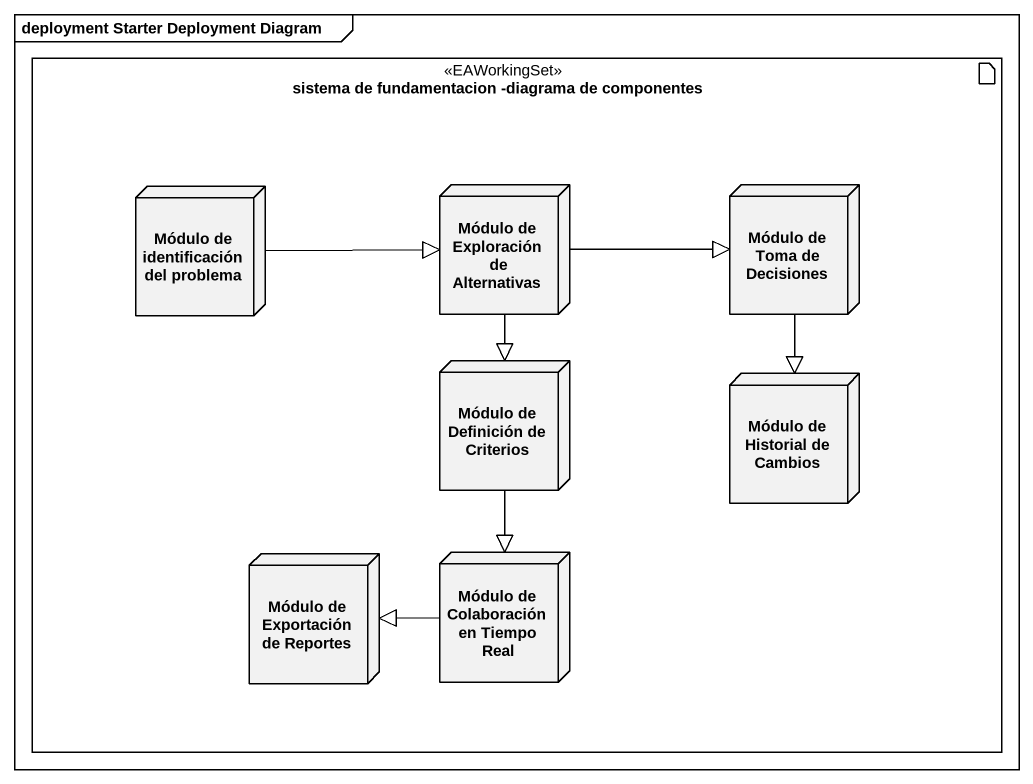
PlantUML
@startuml
mainframe deployment Starter Deployment Diagram
artifact "sistema de fundamentacion -diagrama de componentes" as sistema_de_fundamentacion <<EAWorkingSet>> {
  node "Módulo de Exploración de Alternativas" as Módulo_de_Exploración_de
  node "Módulo de Toma de Decisiones" as Módulo_de_Toma_de_Decisiones
  node "Módulo de identificación del problema" as Módulo_de_identificación
  node "Módulo de Definición de Criterios" as Módulo_de_Definición_de
  node "Módulo de Historial de Cambios" as Módulo_de_Historial_de
  node "Módulo de Exportación de Reportes" as Módulo_de_Exportación_de
  node "Módulo de Colaboración en Tiempo Real" as Módulo_de_Colaboración_en
}
Módulo_de_Exploración_de -right-|> Módulo_de_Toma_de_Decisiones
Módulo_de_Exploración_de --|> Módulo_de_Definición_de
Módulo_de_Toma_de_Decisiones --|> Módulo_de_Historial_de
Módulo_de_identificación -right-|> Módulo_de_Exploración_de
Módulo_de_Definición_de --|> Módulo_de_Colaboración_en
Módulo_de_Colaboración_en -left-|> Módulo_de_Exportación_de
@enduml
